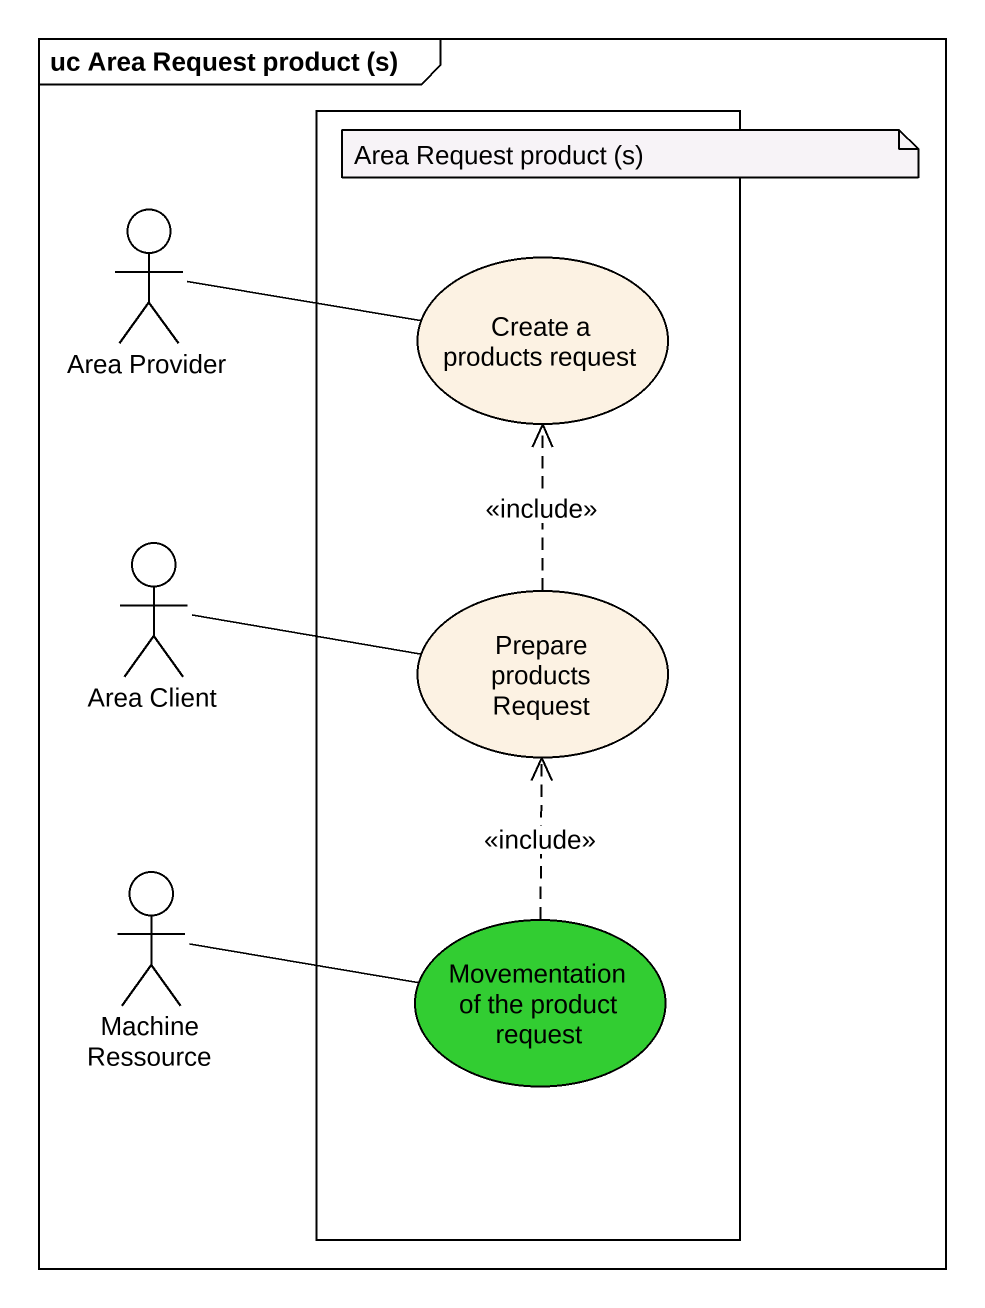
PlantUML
@startuml
mainframe uc Area Request product (s)
rectangle " " as rectangle1 {
  usecase "Create a products request" as Create_a_products_request
  usecase "Prepare products Request" as Prepare_products_Request
  usecase "Movementation of the product request" as Movementation_of_the #32CD32
}
actor "Area Provider" as Area_Provider
actor "Area Client" as Area_Client
actor "Machine Ressource" as Machine_Ressource
Area_Provider -right- Create_a_products_request
Area_Client -right- Prepare_products_Request
Prepare_products_Request .up.> Create_a_products_request : <<include>>
Machine_Ressource -right- Movementation_of_the
Movementation_of_the .up.> Prepare_products_Request : <<include>>
note as N1
  Area Request product (s)
end note
@enduml
